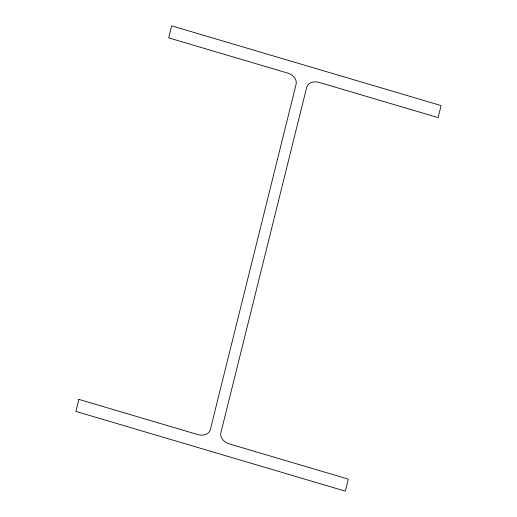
<?xml version="1.0" encoding="UTF-8"?>
<svg xmlns="http://www.w3.org/2000/svg" width="517" height="517" viewBox="0 0 517 517"><rect width="100%" height="100%" fill="white"/><g stroke="black" fill="none" stroke-linecap="round" stroke-linejoin="round"><path stroke-width="0.78" d="M78.881 399.389L75.896 411.409L345.33 491.15L348.316 479.13L229.451 443.948A11.031 8.24 19.7 0 1 220.875 432.813L306.691 87.315A11.031 8.24 19.7 0 1 319.248 82.429L438.119 117.611L441.104 105.591L171.67 25.85L168.684 37.87L287.549 73.052A11.031 8.24 19.7 0 1 296.125 84.187L210.309 429.685A11.031 8.24 19.7 0 1 197.752 434.571L78.881 399.389"/></g></svg>
